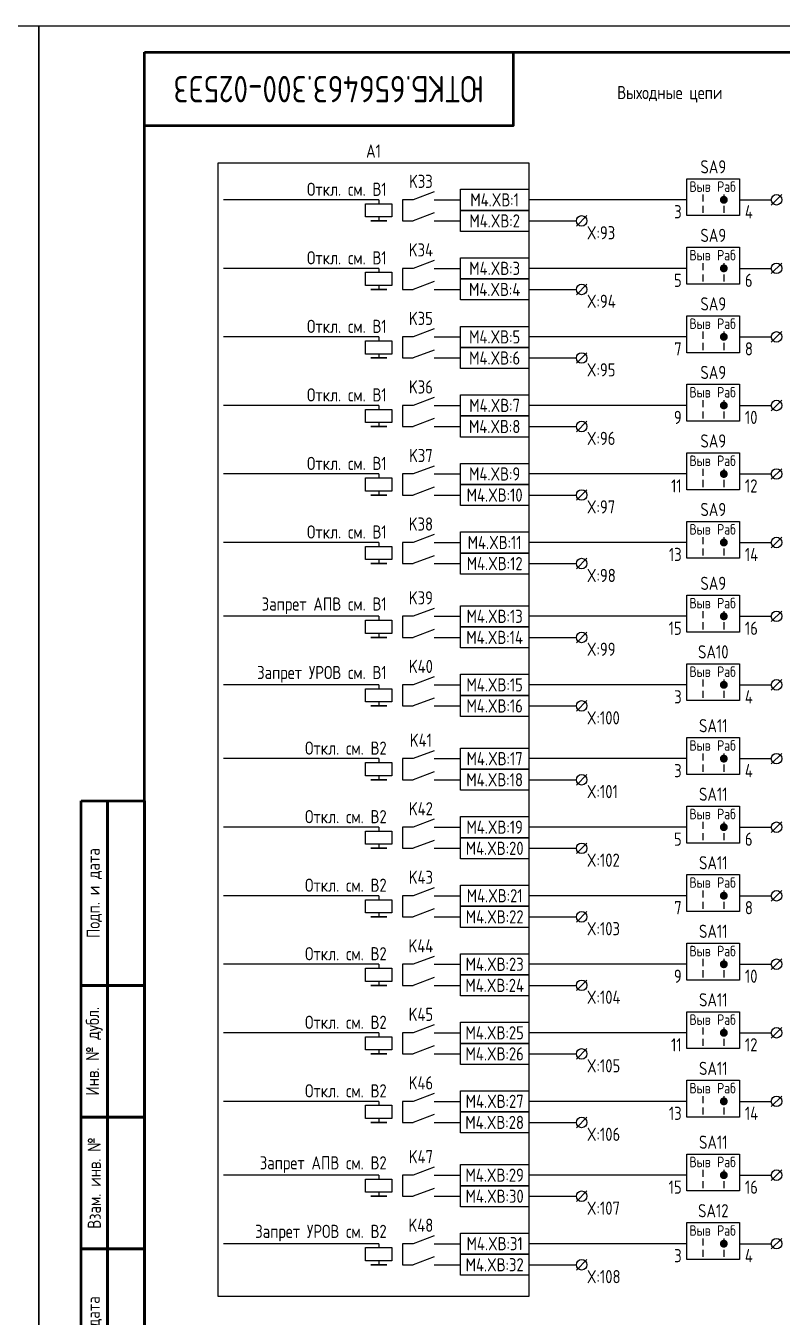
# Model space of a CAD drawing. Header units: millimetres. Extents: x -1036 to 3772, y -90 to 586.
# Drawn here: x 1257.5 to 1401.1, y 52.1 to 297 of the extents above; entities that cross this region are included whole.
import ezdxf

# ---------------------------------------------------------------- set-up
doc = ezdxf.new("R2010")
doc.units = ezdxf.units.MM
doc.styles.add('Gost_type_A', font='GOST_0.TTF')

# ---------------------------------------------------------------- blocks, each defined once
blk = doc.blocks.new('Формат_А3')
blk.add_lwpolyline([(-420, 297), (0, 297), (0, 0), (-420, 0)], close=True)
at = {"lineweight": 50}
blk.add_lwpolyline([(-400, 292), (-5, 292), (-5, 5), (-400, 5)], close=True, dxfattribs=at)
blk = doc.blocks.new('Штамп угловой верхний')
at = {"lineweight": 50}
blk.add_lwpolyline([(0, 0), (70, 0), (70, -14), (0, -14)], close=True, dxfattribs=at)
blk = doc.blocks.new('Штамп левый нижний')
at = {"lineweight": 50}
for points in [[(-12, 145), (-7, 145), (-7, 110), (-12, 110)], [(-7, 145), (0, 145), (0, 110), (-7, 110)], [(-12, 110), (-7, 110), (-7, 85), (-12, 85)], [(-7, 110), (0, 110), (0, 85), (-7, 85)], [(-12, 85), (-7, 85), (-7, 60), (-12, 60)], [(-7, 85), (0, 85), (0, 60), (-7, 60)], [(-12, 60), (-7, 60), (-7, 25), (-12, 25)], [(-7, 60), (0, 60), (0, 25), (-7, 25)], [(-12, 25), (-7, 25), (-7, 0), (-12, 0)], [(-7, 25), (0, 25), (0, 0), (-7, 0)]]:
    blk.add_lwpolyline(points, close=True, dxfattribs=at)
at = {"char_height": 2.5, "attachment_point": 5, "rotation": 90, "style": 'Gost_type_A'}
for s, insert, width in [('Подп. и дата', (-9.5, 127.5), 35), ('Инв. № дубл.', (-9.5, 97.5), 25), ('Взам. инв. №', (-9.5, 72.5), 25), ('Подп. и дата', (-9.5, 42.5), 35), ('Инв. N подл.', (-9.5, 12.5), 25)]:
    blk.add_mtext(s, dxfattribs=dict(at, insert=insert, width=width))
blk = doc.blocks.new('POINT')
at = {"const_width": 0.75}
blk.add_lwpolyline([(-0.375, 0, 1), (0.375, 0, 1)], format="xyb", close=True, dxfattribs=at)
blk = doc.blocks.new('Переключатель_положение')
for p, q in [((2, 1), (2, -0.34)), ((2, -1.14), (2, -2.49))]:
    blk.add_line(p, q)

msp = doc.modelspace()

# ---------------------------------------------------------------- linework, layer by layer
at = {"ltscale": 4.32}
for p, q in [((1335, 265.5), (1331, 264)), ((1335, 261.5), (1331, 260)), ((1335, 252.5), (1331, 251)), ((1335, 248.5), (1331, 247)), ((1335, 239.5), (1331, 238)), ((1335, 235.5), (1331, 234)), ((1335, 226.5), (1331, 225)), ((1335, 222.5), (1331, 221)), ((1335, 213.5), (1331, 212)), ((1335, 209.5), (1331, 208)), ((1335, 200.5), (1331, 199)), ((1335, 196.5), (1331, 195)), ((1335, 186.5), (1331, 185)), ((1335, 182.5), (1331, 181)), ((1335, 173.5), (1331, 172)), ((1335, 169.5), (1331, 168)), ((1335, 159.5), (1331, 158)), ((1335, 155.5), (1331, 154)), ((1335, 146.5), (1331, 145)), ((1335, 142.5), (1331, 141)), ((1335, 133.5), (1331, 132)), ((1335, 129.5), (1331, 128)), ((1335, 120.5), (1331, 119)), ((1335, 116.5), (1331, 115)), ((1335, 107.5), (1331, 106)), ((1335, 103.5), (1331, 102)), ((1335, 94.5), (1331, 93)), ((1335, 90.5), (1331, 89)), ((1335, 80.5), (1331, 79)), ((1335, 76.5), (1331, 75)), ((1335, 67.5), (1331, 66)), ((1335, 63.5), (1331, 62))]:
    msp.add_line(p, q, dxfattribs=at)
for p, q in [((1401.01, 265), (1399.01, 263)), ((1324.5, 264), (1295, 264)), ((1324.5, 264), (1324.5, 263.25)), ((1383, 264), (1353, 264)), ((1324.5, 260.75), (1324.5, 260)), ((1353, 260), (1362, 260)), ((1364.01, 261), (1362.01, 259)), ((1324.5, 251), (1295, 251)), ((1324.5, 251), (1324.5, 250.25)), ((1383, 251), (1353, 251)), ((1401.01, 252), (1399.01, 250)), ((1324.5, 247.75), (1324.5, 247)), ((1364.01, 248), (1362.01, 246)), ((1353, 247), (1362, 247)), ((1324.5, 238), (1295, 238)), ((1324.5, 238), (1324.5, 237.25)), ((1383, 238), (1353, 238)), ((1401.01, 239), (1399.01, 237)), ((1324.5, 234.75), (1324.5, 234)), ((1353, 234), (1362, 234)), ((1364.01, 235), (1362.01, 233)), ((1401.01, 226), (1399.01, 224)), ((1324.5, 225), (1295, 225)), ((1324.5, 225), (1324.5, 224.25)), ((1383, 225), (1353, 225)), ((1324.5, 221.75), (1324.5, 221)), ((1353, 221), (1362, 221)), ((1364.01, 222), (1362.01, 220)), ((1324.5, 212), (1295, 212)), ((1324.5, 212), (1324.5, 211.25)), ((1383, 212), (1353, 212)), ((1401.01, 213), (1399.01, 211)), ((1324.5, 208.75), (1324.5, 208)), ((1364.01, 209), (1362.01, 207)), ((1353, 208), (1362, 208)), ((1324.5, 199), (1295, 199)), ((1324.5, 199), (1324.5, 198.25)), ((1383, 199), (1353, 199)), ((1401.01, 200), (1399.01, 198)), ((1364.01, 196), (1362.01, 194)), ((1324.5, 195.75), (1324.5, 195)), ((1353, 195), (1362, 195)), ((1324.5, 185), (1295, 185)), ((1324.5, 185), (1324.5, 184.25)), ((1383, 185), (1353, 185)), ((1401.01, 186), (1399.01, 184)), ((1324.5, 181.75), (1324.5, 181)), ((1364.01, 182), (1362.01, 180)), ((1353, 181), (1362, 181)), ((1324.5, 172), (1295, 172)), ((1324.5, 172), (1324.5, 171.25)), ((1383, 172), (1353, 172)), ((1401.01, 173), (1399.01, 171)), ((1324.5, 168.75), (1324.5, 168)), ((1353, 168), (1362, 168)), ((1364.01, 169), (1362.01, 167)), ((1324.5, 158), (1295, 158)), ((1324.5, 158), (1324.5, 157.25)), ((1383, 158), (1353, 158)), ((1401.01, 159), (1399.01, 157)), ((1324.5, 154.75), (1324.5, 154)), ((1364.01, 155), (1362.01, 153)), ((1353, 154), (1362, 154)), ((1324.5, 145), (1295, 145)), ((1324.5, 145), (1324.5, 144.25)), ((1383, 145), (1353, 145)), ((1401.01, 146), (1399.01, 144)), ((1324.5, 141.75), (1324.5, 141)), ((1353, 141), (1362, 141)), ((1364.01, 142), (1362.01, 140)), ((1401.01, 133), (1399.01, 131)), ((1324.5, 132), (1295, 132)), ((1324.5, 132), (1324.5, 131.25)), ((1383, 132), (1353, 132)), ((1324.5, 128.75), (1324.5, 128)), ((1353, 128), (1362, 128)), ((1364.01, 129), (1362.01, 127)), ((1324.5, 119), (1295, 119)), ((1324.5, 119), (1324.5, 118.25)), ((1383, 119), (1353, 119)), ((1401.01, 120), (1399.01, 118)), ((1324.5, 115.75), (1324.5, 115)), ((1364.01, 116), (1362.01, 114)), ((1353, 115), (1362, 115)), ((1324.5, 106), (1295, 106)), ((1324.5, 106), (1324.5, 105.25)), ((1383, 106), (1353, 106)), ((1401.01, 107), (1399.01, 105)), ((1364.01, 103), (1362.01, 101)), ((1324.5, 102.75), (1324.5, 102)), ((1353, 102), (1362, 102)), ((1401.01, 94), (1399.01, 92)), ((1324.5, 93), (1295, 93)), ((1324.5, 93), (1324.5, 92.25)), ((1383, 93), (1353, 93)), ((1324.5, 89.75), (1324.5, 89)), ((1353, 89), (1362, 89)), ((1364.01, 90), (1362.01, 88)), ((1324.5, 79), (1295, 79)), ((1324.5, 79), (1324.5, 78.25)), ((1383, 79), (1353, 79)), ((1401.01, 80), (1399.01, 78)), ((1364.01, 76), (1362.01, 74)), ((1324.5, 75.75), (1324.5, 75)), ((1353, 75), (1362, 75)), ((1401.01, 67), (1399.01, 65)), ((1324.5, 66), (1295, 66)), ((1324.5, 66), (1324.5, 65.25)), ((1383, 66), (1353, 66)), ((1324.5, 62.75), (1324.5, 62)), ((1353, 62), (1362, 62)), ((1364.01, 63), (1362.01, 61))]:
    msp.add_line(p, q)
at = {"ltscale": 1.08}
for p, q in [((1331, 264), (1329, 264)), ((1329, 264), (1329, 260)), ((1335, 264), (1340, 264)), ((1329, 260), (1331, 260)), ((1335, 260), (1340, 260)), ((1331, 251), (1329, 251)), ((1329, 251), (1329, 247)), ((1335, 251), (1340, 251)), ((1329, 247), (1331, 247)), ((1335, 247), (1340, 247)), ((1331, 238), (1329, 238)), ((1329, 238), (1329, 234)), ((1335, 238), (1340, 238)), ((1329, 234), (1331, 234)), ((1335, 234), (1340, 234)), ((1331, 225), (1329, 225)), ((1329, 225), (1329, 221)), ((1335, 225), (1340, 225)), ((1329, 221), (1331, 221)), ((1335, 221), (1340, 221)), ((1331, 212), (1329, 212)), ((1329, 212), (1329, 208)), ((1335, 212), (1340, 212)), ((1329, 208), (1331, 208)), ((1335, 208), (1340, 208)), ((1331, 199), (1329, 199)), ((1329, 199), (1329, 195)), ((1335, 199), (1340, 199)), ((1329, 195), (1331, 195)), ((1335, 195), (1340, 195)), ((1331, 185), (1329, 185)), ((1329, 185), (1329, 181)), ((1335, 185), (1340, 185)), ((1329, 181), (1331, 181)), ((1335, 181), (1340, 181)), ((1331, 172), (1329, 172)), ((1329, 172), (1329, 168)), ((1335, 172), (1340, 172)), ((1329, 168), (1331, 168)), ((1335, 168), (1340, 168)), ((1331, 158), (1329, 158)), ((1329, 158), (1329, 154)), ((1335, 158), (1340, 158)), ((1329, 154), (1331, 154)), ((1335, 154), (1340, 154)), ((1331, 145), (1329, 145)), ((1329, 145), (1329, 141)), ((1335, 145), (1340, 145)), ((1329, 141), (1331, 141)), ((1335, 141), (1340, 141)), ((1331, 132), (1329, 132)), ((1329, 132), (1329, 128)), ((1335, 132), (1340, 132)), ((1329, 128), (1331, 128)), ((1335, 128), (1340, 128)), ((1331, 119), (1329, 119)), ((1329, 119), (1329, 115)), ((1335, 119), (1340, 119)), ((1329, 115), (1331, 115)), ((1335, 115), (1340, 115)), ((1331, 106), (1329, 106)), ((1329, 106), (1329, 102)), ((1335, 106), (1340, 106)), ((1329, 102), (1331, 102)), ((1335, 102), (1340, 102)), ((1331, 93), (1329, 93)), ((1329, 93), (1329, 89)), ((1335, 93), (1340, 93)), ((1329, 89), (1331, 89)), ((1335, 89), (1340, 89)), ((1331, 79), (1329, 79)), ((1329, 79), (1329, 75)), ((1335, 79), (1340, 79)), ((1329, 75), (1331, 75)), ((1335, 75), (1340, 75)), ((1331, 66), (1329, 66)), ((1329, 66), (1329, 62)), ((1335, 66), (1340, 66)), ((1329, 62), (1331, 62)), ((1335, 62), (1340, 62))]:
    msp.add_line(p, q, dxfattribs=at)
at = {"ltscale": 4}
for p, q in [((1393, 264), (1399.01, 264)), ((1393, 251), (1399.01, 251)), ((1393, 238), (1399.01, 238)), ((1393, 225), (1399.01, 225)), ((1393, 212), (1399.01, 212)), ((1393, 199), (1399.01, 199)), ((1393, 185), (1399.01, 185)), ((1393, 172), (1399.01, 172)), ((1393, 158), (1399.01, 158)), ((1393, 145), (1399.01, 145)), ((1393, 132), (1399.01, 132)), ((1393, 119), (1399.01, 119)), ((1393, 106), (1399.01, 106)), ((1393, 93), (1399.01, 93)), ((1393, 79), (1399.01, 79)), ((1393, 66), (1399.01, 66))]:
    msp.add_line(p, q, dxfattribs=at)
for points in [[(1294, 271), (1353, 271), (1353, 56), (1294, 56)], [(1383, 268), (1393, 268), (1393, 261), (1383, 261)], [(1340, 266), (1353, 266), (1353, 262), (1340, 262)], [(1327, 263.25), (1327, 260.75), (1322, 260.75), (1322, 263.25)], [(1326, 260), (1323, 260)], [(1340, 262), (1353, 262), (1353, 258), (1340, 258)], [(1383, 255), (1393, 255), (1393, 248), (1383, 248)], [(1340, 253), (1353, 253), (1353, 249), (1340, 249)], [(1327, 250.25), (1327, 247.75), (1322, 247.75), (1322, 250.25)], [(1340, 249), (1353, 249), (1353, 245), (1340, 245)], [(1326, 247), (1323, 247)], [(1383, 242), (1393, 242), (1393, 235), (1383, 235)], [(1340, 240), (1353, 240), (1353, 236), (1340, 236)], [(1327, 237.25), (1327, 234.75), (1322, 234.75), (1322, 237.25)], [(1340, 236), (1353, 236), (1353, 232), (1340, 232)], [(1326, 234), (1323, 234)], [(1383, 229), (1393, 229), (1393, 222), (1383, 222)], [(1340, 227), (1353, 227), (1353, 223), (1340, 223)], [(1327, 224.25), (1327, 221.75), (1322, 221.75), (1322, 224.25)], [(1340, 223), (1353, 223), (1353, 219), (1340, 219)], [(1326, 221), (1323, 221)], [(1383, 216), (1393, 216), (1393, 209), (1383, 209)], [(1340, 214), (1353, 214), (1353, 210), (1340, 210)], [(1327, 211.25), (1327, 208.75), (1322, 208.75), (1322, 211.25)], [(1340, 210), (1353, 210), (1353, 206), (1340, 206)], [(1326, 208), (1323, 208)], [(1340, 201), (1353, 201), (1353, 197), (1340, 197)], [(1383, 203), (1393, 203), (1393, 196), (1383, 196)], [(1327, 198.25), (1327, 195.75), (1322, 195.75), (1322, 198.25)], [(1340, 197), (1353, 197), (1353, 193), (1340, 193)], [(1326, 195), (1323, 195)], [(1383, 189), (1393, 189), (1393, 182), (1383, 182)], [(1340, 187), (1353, 187), (1353, 183), (1340, 183)], [(1327, 184.25), (1327, 181.75), (1322, 181.75), (1322, 184.25)], [(1340, 183), (1353, 183), (1353, 179), (1340, 179)], [(1326, 181), (1323, 181)], [(1340, 174), (1353, 174), (1353, 170), (1340, 170)], [(1383, 176), (1393, 176), (1393, 169), (1383, 169)], [(1327, 171.25), (1327, 168.75), (1322, 168.75), (1322, 171.25)], [(1340, 170), (1353, 170), (1353, 166), (1340, 166)], [(1326, 168), (1323, 168)], [(1383, 162), (1393, 162), (1393, 155), (1383, 155)], [(1340, 160), (1353, 160), (1353, 156), (1340, 156)], [(1327, 157.25), (1327, 154.75), (1322, 154.75), (1322, 157.25)], [(1340, 156), (1353, 156), (1353, 152), (1340, 152)], [(1326, 154), (1323, 154)], [(1340, 147), (1353, 147), (1353, 143), (1340, 143)], [(1383, 149), (1393, 149), (1393, 142), (1383, 142)], [(1327, 144.25), (1327, 141.75), (1322, 141.75), (1322, 144.25)], [(1340, 143), (1353, 143), (1353, 139), (1340, 139)], [(1326, 141), (1323, 141)], [(1383, 136), (1393, 136), (1393, 129), (1383, 129)], [(1340, 134), (1353, 134), (1353, 130), (1340, 130)], [(1327, 131.25), (1327, 128.75), (1322, 128.75), (1322, 131.25)], [(1340, 130), (1353, 130), (1353, 126), (1340, 126)], [(1326, 128), (1323, 128)], [(1383, 123), (1393, 123), (1393, 116), (1383, 116)], [(1340, 121), (1353, 121), (1353, 117), (1340, 117)], [(1327, 118.25), (1327, 115.75), (1322, 115.75), (1322, 118.25)], [(1340, 117), (1353, 117), (1353, 113), (1340, 113)], [(1326, 115), (1323, 115)], [(1340, 108), (1353, 108), (1353, 104), (1340, 104)], [(1383, 110), (1393, 110), (1393, 103), (1383, 103)], [(1327, 105.25), (1327, 102.75), (1322, 102.75), (1322, 105.25)], [(1340, 104), (1353, 104), (1353, 100), (1340, 100)], [(1326, 102), (1323, 102)], [(1383, 97), (1393, 97), (1393, 90), (1383, 90)], [(1340, 95), (1353, 95), (1353, 91), (1340, 91)], [(1327, 92.25), (1327, 89.75), (1322, 89.75), (1322, 92.25)], [(1340, 91), (1353, 91), (1353, 87), (1340, 87)], [(1326, 89), (1323, 89)], [(1340, 81), (1353, 81), (1353, 77), (1340, 77)], [(1383, 83), (1393, 83), (1393, 76), (1383, 76)], [(1327, 78.25), (1327, 75.75), (1322, 75.75), (1322, 78.25)], [(1340, 77), (1353, 77), (1353, 73), (1340, 73)], [(1326, 75), (1323, 75)], [(1383, 70), (1393, 70), (1393, 63), (1383, 63)], [(1340, 68), (1353, 68), (1353, 64), (1340, 64)], [(1327, 65.25), (1327, 62.75), (1322, 62.75), (1322, 65.25)], [(1340, 64), (1353, 64), (1353, 60), (1340, 60)], [(1326, 62), (1323, 62)]]:
    msp.add_lwpolyline(points, close=True)
for centre in [(1400.01, 264), (1363.01, 260), (1400.01, 251), (1363.01, 247), (1400.01, 238), (1363.01, 234), (1400.01, 225), (1363.01, 221), (1400.01, 212), (1363.01, 208), (1400.01, 199), (1363.01, 195), (1400.01, 185), (1363.01, 181), (1400.01, 172), (1363.01, 168), (1400.01, 158), (1363.01, 154), (1400.01, 145), (1363.01, 141), (1400.01, 132), (1363.01, 128), (1400.01, 119), (1363.01, 115), (1400.01, 106), (1363.01, 102), (1400.01, 93), (1363.01, 89), (1400.01, 79), (1363.01, 75), (1400.01, 66), (1363.01, 62)]:
    msp.add_circle(centre, 1)

# ---------------------------------------------------------------- block references
at = {"color": 1}
for name, p in [('Формат_А3', (1260, 0)), ('Формат_А3', (1680, 0)), ('Штамп левый нижний', (1280, 5))]:
    msp.add_blockref(name, p, dxfattribs=at)
for name, p in [('Штамп угловой верхний', (1280, 292)), ('Переключатель_положение', (1384, 264)), ('POINT', (1390, 264)), ('Переключатель_положение', (1388, 264)), ('Переключатель_положение', (1384, 251)), ('POINT', (1390, 251)), ('Переключатель_положение', (1388, 251)), ('Переключатель_положение', (1384, 238)), ('POINT', (1390, 238)), ('Переключатель_положение', (1388, 238)), ('Переключатель_положение', (1384, 225)), ('POINT', (1390, 225)), ('Переключатель_положение', (1388, 225)), ('Переключатель_положение', (1384, 212)), ('POINT', (1390, 212)), ('Переключатель_положение', (1388, 212)), ('Переключатель_положение', (1384, 199)), ('POINT', (1390, 199)), ('Переключатель_положение', (1388, 199)), ('Переключатель_положение', (1384, 185)), ('POINT', (1390, 185)), ('Переключатель_положение', (1388, 185)), ('Переключатель_положение', (1384, 172)), ('POINT', (1390, 172)), ('Переключатель_положение', (1388, 172)), ('Переключатель_положение', (1384, 158)), ('POINT', (1390, 158)), ('Переключатель_положение', (1388, 158)), ('Переключатель_положение', (1384, 145)), ('POINT', (1390, 145)), ('Переключатель_положение', (1388, 145)), ('Переключатель_положение', (1384, 132)), ('POINT', (1390, 132)), ('Переключатель_положение', (1388, 132)), ('Переключатель_положение', (1384, 119)), ('POINT', (1390, 119)), ('Переключатель_положение', (1388, 119)), ('Переключатель_положение', (1384, 106)), ('POINT', (1390, 106)), ('Переключатель_положение', (1388, 106)), ('Переключатель_положение', (1384, 93)), ('POINT', (1390, 93)), ('Переключатель_положение', (1388, 93)), ('Переключатель_положение', (1384, 79)), ('POINT', (1390, 79)), ('Переключатель_положение', (1388, 79)), ('Переключатель_положение', (1384, 66)), ('POINT', (1390, 66)), ('Переключатель_положение', (1388, 66))]:
    msp.add_blockref(name, p)

# ---------------------------------------------------------------- texts
at = {"insert": (1315, 285), "char_height": 5, "width": 70, "attachment_point": 5, "rotation": 180, "style": 'Gost_type_A'}
msp.add_mtext('ЮТКБ.656463.300-025Э3', dxfattribs=at)
at = {"char_height": 2.5, "line_spacing_factor": 0.9, "style": 'Gost_type_A'}
for s, insert, width, attachment_point in [('Выходные цепи', (1379.75, 284), 197.5, 5), ('A1', (1323.5, 272), 58.9999, 8), ('X:93', (1364.01, 259), 8, 1), ('X:94', (1364.01, 246), 8, 1), ('X:95', (1364.01, 233), 8, 1), ('X:96', (1364.01, 220), 8, 1), ('X:97', (1364.01, 207), 8, 1), ('X:98', (1364.01, 194), 8, 1), ('X:99', (1364.01, 180), 8, 1), ('X:100', (1364.01, 167), 8, 1), ('X:101', (1364.01, 153), 8, 1), ('X:102', (1364.01, 140), 8, 1), ('X:103', (1364.01, 127), 8, 1), ('X:104', (1364.01, 114), 8, 1), ('X:105', (1364.01, 101), 8, 1), ('X:106', (1364.01, 88), 8, 1), ('X:107', (1364.01, 74), 8, 1), ('X:108', (1364.01, 61), 8, 1)]:
    msp.add_mtext(s, dxfattribs=dict(at, insert=insert, width=width, attachment_point=attachment_point))
at = {"style": 'Gost_type_A'}
for s, insert, char_height, width, attachment_point in [('SA9', (1388, 269), 2.5, 10, 8), ('Откл. см. В1', (1326, 266), 2.5, 31.0015, 6), ('K33', (1332.5, 267.5), 2.5, 5, 5), ('Выв', (1385.5, 266.5), 2, 5, 5), ('Раб', (1390.5, 266.5), 2, 5, 5), ('M4.XВ:1', (1346.5, 264), 2.5, 13, 5), ('3', (1382, 262.98), 2.5, 5, 3), ('4', (1394, 262.98), 2.5, 5, 1), ('M4.XВ:2', (1346.5, 260), 2.5, 13, 5), ('SA9', (1388, 256), 2.5, 10, 8), ('K34', (1332.5, 254.5), 2.5, 5, 5), ('Откл. см. В1', (1326, 253), 2.5, 31.0015, 6), ('Выв', (1385.5, 253.5), 2, 5, 5), ('Раб', (1390.5, 253.5), 2, 5, 5), ('M4.XВ:3', (1346.5, 251), 2.5, 13, 5), ('5', (1382, 249.98), 2.5, 5, 3), ('6', (1394, 249.98), 2.5, 5, 1), ('M4.XВ:4', (1346.5, 247), 2.5, 13, 5), ('SA9', (1388, 243), 2.5, 10, 8), ('K35', (1332.5, 241.5), 2.5, 5, 5), ('Откл. см. В1', (1326, 240), 2.5, 31.0015, 6), ('Выв', (1385.5, 240.5), 2, 5, 5), ('Раб', (1390.5, 240.5), 2, 5, 5), ('M4.XВ:5', (1346.5, 238), 2.5, 13, 5), ('M4.XВ:6', (1346.5, 234), 2.5, 13, 5), ('7', (1382, 236.98), 2.5, 5, 3), ('8', (1394, 236.98), 2.5, 5, 1), ('SA9', (1388, 230), 2.5, 10, 8), ('Откл. см. В1', (1326, 227), 2.5, 31.0015, 6), ('K36', (1332.5, 228.5), 2.5, 5, 5), ('Выв', (1385.5, 227.5), 2, 5, 5), ('Раб', (1390.5, 227.5), 2, 5, 5), ('M4.XВ:7', (1346.5, 225), 2.5, 13, 5), ('9', (1382, 223.98), 2.5, 5, 3), ('10', (1394, 223.98), 2.5, 5, 1), ('M4.XВ:8', (1346.5, 221), 2.5, 13, 5), ('SA9', (1388, 217), 2.5, 10, 8), ('K37', (1332.5, 215.5), 2.5, 5, 5), ('Откл. см. В1', (1326, 214), 2.5, 31.0015, 6), ('M4.XВ:9', (1346.5, 212), 2.5, 13, 5), ('Выв', (1385.5, 214.5), 2, 5, 5), ('Раб', (1390.5, 214.5), 2, 5, 5), ('11', (1382, 210.98), 2.5, 5, 3), ('12', (1394, 210.98), 2.5, 5, 1), ('M4.XВ:10', (1346.5, 208), 2.5, 13, 5), ('SA9', (1388, 204), 2.5, 10, 8), ('K38', (1332.5, 202.5), 2.5, 5, 5), ('Откл. см. В1', (1326, 201), 2.5, 31.0015, 6), ('Выв', (1385.5, 201.5), 2, 5, 5), ('Раб', (1390.5, 201.5), 2, 5, 5), ('M4.XВ:11', (1346.5, 199), 2.5, 13, 5), ('M4.XВ:12', (1346.5, 195), 2.5, 13, 5), ('13', (1382, 197.98), 2.5, 5, 3), ('14', (1394, 197.98), 2.5, 5, 1), ('SA9', (1388, 190), 2.5, 10, 8), ('Запрет АПВ см. В1', (1326, 187), 2.5, 31.0015, 6), ('K39', (1332.5, 188.5), 2.5, 5, 5), ('M4.XВ:13', (1346.5, 185), 2.5, 13, 5), ('Выв', (1385.5, 187.5), 2, 5, 5), ('Раб', (1390.5, 187.5), 2, 5, 5), ('15', (1382, 183.98), 2.5, 5, 3), ('16', (1394, 183.98), 2.5, 5, 1), ('M4.XВ:14', (1346.5, 181), 2.5, 13, 5), ('SA10', (1388, 177), 2.5, 10, 8), ('K40', (1332.5, 175.5), 2.5, 5, 5), ('Запрет УРОВ см. В1', (1326, 174), 2.5, 31.0015, 6), ('Выв', (1385.5, 174.5), 2, 5, 5), ('Раб', (1390.5, 174.5), 2, 5, 5), ('M4.XВ:15', (1346.5, 172), 2.5, 13, 5), ('M4.XВ:16', (1346.5, 168), 2.5, 13, 5), ('3', (1382, 170.98), 2.5, 5, 3), ('4', (1394, 170.98), 2.5, 5, 1), ('SA11', (1388, 163), 2.5, 10, 8), ('K41', (1332.5, 161.5), 2.5, 5, 5), ('Откл. см. В2', (1326, 160), 2.5, 31.0015, 6), ('M4.XВ:17', (1346.5, 158), 2.5, 13, 5), ('Выв', (1385.5, 160.5), 2, 5, 5), ('Раб', (1390.5, 160.5), 2, 5, 5), ('3', (1382, 156.98), 2.5, 5, 3), ('4', (1394, 156.98), 2.5, 5, 1), ('M4.XВ:18', (1346.5, 154), 2.5, 13, 5), ('SA11', (1388, 150), 2.5, 10, 8), ('K42', (1332.5, 148.5), 2.5, 5, 5), ('Откл. см. В2', (1326, 147), 2.5, 31.0015, 6), ('Выв', (1385.5, 147.5), 2, 5, 5), ('Раб', (1390.5, 147.5), 2, 5, 5), ('M4.XВ:19', (1346.5, 145), 2.5, 13, 5), ('M4.XВ:20', (1346.5, 141), 2.5, 13, 5), ('5', (1382, 143.98), 2.5, 5, 3), ('6', (1394, 143.98), 2.5, 5, 1), ('SA11', (1388, 137), 2.5, 10, 8), ('Откл. см. В2', (1326, 134), 2.5, 31.0015, 6), ('K43', (1332.5, 135.5), 2.5, 5, 5), ('Выв', (1385.5, 134.5), 2, 5, 5), ('Раб', (1390.5, 134.5), 2, 5, 5), ('M4.XВ:21', (1346.5, 132), 2.5, 13, 5), ('7', (1382, 130.98), 2.5, 5, 3), ('8', (1394, 130.98), 2.5, 5, 1), ('M4.XВ:22', (1346.5, 128), 2.5, 13, 5), ('SA11', (1388, 124), 2.5, 10, 8), ('K44', (1332.5, 122.5), 2.5, 5, 5), ('Выв', (1385.5, 121.5), 2, 5, 5), ('Раб', (1390.5, 121.5), 2, 5, 5), ('Откл. см. В2', (1326, 121), 2.5, 31.0015, 6), ('M4.XВ:23', (1346.5, 119), 2.5, 13, 5), ('9', (1382, 117.98), 2.5, 5, 3), ('10', (1394, 117.98), 2.5, 5, 1), ('M4.XВ:24', (1346.5, 115), 2.5, 13, 5), ('SA11', (1388, 111), 2.5, 10, 8), ('K45', (1332.5, 109.5), 2.5, 5, 5), ('Откл. см. В2', (1326, 108), 2.5, 31.0015, 6), ('Выв', (1385.5, 108.5), 2, 5, 5), ('Раб', (1390.5, 108.5), 2, 5, 5), ('M4.XВ:25', (1346.5, 106), 2.5, 13, 5), ('M4.XВ:26', (1346.5, 102), 2.5, 13, 5), ('11', (1382, 104.98), 2.5, 5, 3), ('12', (1394, 104.98), 2.5, 5, 1), ('SA11', (1388, 98), 2.5, 10, 8), ('Откл. см. В2', (1326, 95), 2.5, 31.0015, 6), ('K46', (1332.5, 96.5), 2.5, 5, 5), ('Выв', (1385.5, 95.5), 2, 5, 5), ('Раб', (1390.5, 95.5), 2, 5, 5), ('M4.XВ:27', (1346.5, 93), 2.5, 13, 5), ('13', (1382, 91.98), 2.5, 5, 3), ('14', (1394, 91.98), 2.5, 5, 1), ('M4.XВ:28', (1346.5, 89), 2.5, 13, 5), ('SA11', (1388, 84), 2.5, 10, 8), ('K47', (1332.5, 82.5), 2.5, 5, 5), ('Запрет АПВ см. В2', (1326, 81), 2.5, 31.0015, 6), ('Выв', (1385.5, 81.5), 2, 5, 5), ('Раб', (1390.5, 81.5), 2, 5, 5), ('M4.XВ:29', (1346.5, 79), 2.5, 13, 5), ('M4.XВ:30', (1346.5, 75), 2.5, 13, 5), ('15', (1382, 77.98), 2.5, 5, 3), ('16', (1394, 77.98), 2.5, 5, 1), ('SA12', (1388, 71), 2.5, 10, 8), ('Запрет УРОВ см. В2', (1326, 68), 2.5, 31.0015, 6), ('K48', (1332.5, 69.5), 2.5, 5, 5), ('Выв', (1385.5, 68.5), 2, 5, 5), ('Раб', (1390.5, 68.5), 2, 5, 5), ('M4.XВ:31', (1346.5, 66), 2.5, 13, 5), ('3', (1382, 64.98), 2.5, 5, 3), ('4', (1394, 64.98), 2.5, 5, 1), ('M4.XВ:32', (1346.5, 62), 2.5, 13, 5)]:
    msp.add_mtext(s, dxfattribs=dict(at, insert=insert, char_height=char_height, width=width, attachment_point=attachment_point))

doc.saveas('drawing.dxf')
